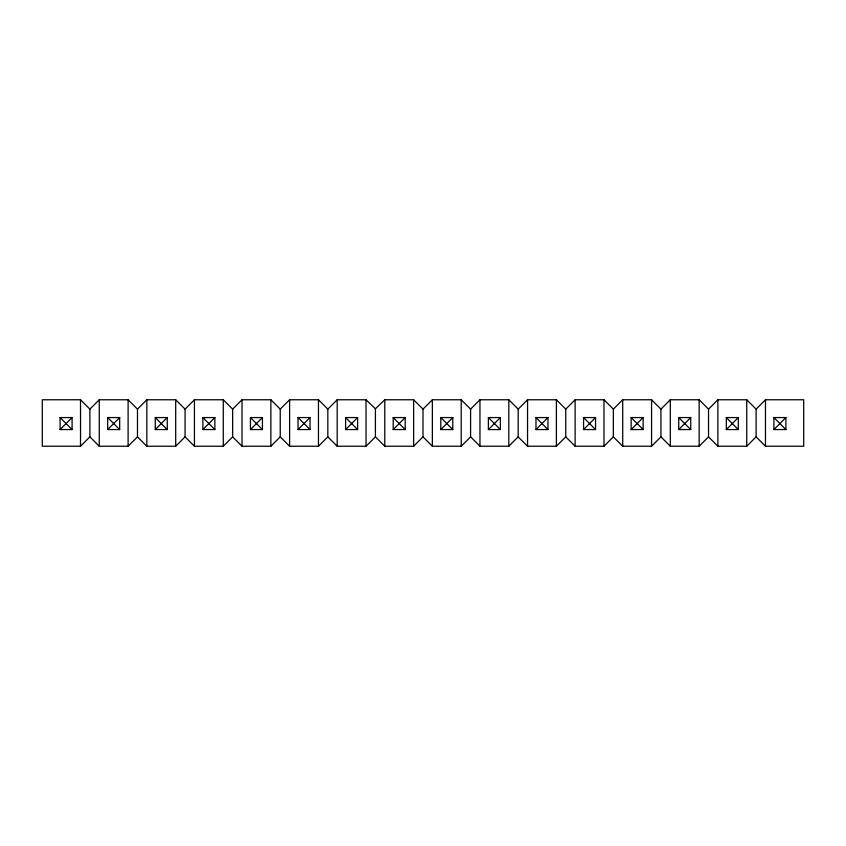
<?xml version="1.0" encoding="UTF-8"?>
<svg xmlns="http://www.w3.org/2000/svg" width="846" height="846" viewBox="0 0 846 846"><rect width="100%" height="100%" fill="white"/><g stroke="black" fill="none" stroke-linecap="round" stroke-linejoin="round"><path stroke-width="1.27" d="M60.098 429.557L72.09 417.564L72.09 429.557L60.098 429.557L60.098 417.564L72.09 417.564M89.888 409.136L99.257 399.767L128.106 399.767L137.475 409.136L137.475 436.864L128.106 446.233L99.257 446.233L89.888 436.864L89.888 409.136L80.518 399.767L42.3 399.767L42.3 446.233L80.518 446.233L89.888 436.864M107.685 429.557L119.677 417.564L107.685 417.564L107.685 429.557L119.677 429.557L119.677 417.564M137.475 409.136L146.844 399.767L175.693 399.767L185.063 409.136L185.063 436.864L175.693 446.233L146.844 446.233L137.475 436.864M155.273 429.557L167.265 417.564L167.265 429.557L155.273 429.557L155.273 417.564L167.265 417.564M185.063 409.136L194.432 399.767L223.281 399.767L232.65 409.136L232.65 436.864L242.019 446.233L270.868 446.233L280.238 436.864L280.238 409.136L289.607 399.767L318.456 399.767L327.825 409.136L327.825 436.864L318.456 446.233L289.607 446.233L280.238 436.864M202.86 429.557L214.852 417.564L202.86 417.564L202.86 429.557L214.852 429.557L214.852 417.564M232.65 409.136L242.019 399.767L270.868 399.767L280.238 409.136M185.063 436.864L194.432 446.233L223.281 446.233L232.65 436.864M250.448 429.557L262.44 417.564L250.448 417.564L250.448 429.557L262.44 429.557L262.44 417.564M298.035 429.557L310.027 417.564L310.027 429.557L298.035 429.557L298.035 417.564L310.027 417.564M327.825 409.136L337.194 399.767L366.043 399.767L375.413 408.787L375.413 436.864L366.043 446.233L337.194 446.233L327.825 436.864M345.623 429.557L357.615 417.564L345.623 417.564L345.623 429.557L357.615 429.557L357.615 417.564M393.21 429.557L405.202 417.564L393.21 417.564L393.21 429.557L405.202 429.557L405.202 417.564M423 409.136L432.369 399.767L461.218 399.767L470.588 409.136L470.588 436.864L461.218 446.233L432.369 446.233L423 436.864L423 409.136L413.631 399.767L384.782 399.767L375.413 408.787M375.413 436.864L384.782 446.233L413.631 446.233L423 436.864M440.798 429.557L452.79 417.564L440.798 417.564L440.798 429.557L452.79 429.557L452.79 417.564M470.588 409.136L479.957 399.767L508.806 399.767L518.175 409.136L518.175 436.864L508.806 446.233L479.957 446.233L470.588 436.864M488.385 429.557L500.377 417.564L488.385 417.564L488.385 429.557L500.377 429.557L500.377 417.564M518.175 409.136L527.544 399.767L556.393 399.767L565.763 409.136L565.763 436.864L556.393 446.233L527.544 446.233L518.175 436.864M535.973 429.557L547.965 417.564L547.965 429.557L535.973 429.557L535.973 417.564L547.965 417.564M565.763 409.136L575.132 399.767L603.981 399.767L613.35 409.136L613.35 436.864L622.719 446.233L651.568 446.233L660.938 436.864L660.938 409.136L651.568 399.767L622.719 399.767L613.35 409.136M583.56 429.557L595.552 417.564L595.552 429.557L583.56 429.557L583.56 417.564L595.552 417.564M565.763 436.864L575.132 446.233L603.981 446.233L613.35 436.864M631.148 429.557L643.14 417.564L643.14 429.557L631.148 429.557L631.148 417.564L643.14 417.564M660.938 409.136L670.307 399.767L699.156 399.767L708.525 409.136L708.525 436.864L699.156 446.233L670.307 446.233L660.938 436.864M678.735 429.557L690.727 417.564L690.727 429.557L678.735 429.557L678.735 417.564L690.727 417.564M708.525 409.136L717.894 399.767L746.743 399.767L756.113 409.136L756.113 436.864L746.743 446.233L717.894 446.233L708.525 436.864M726.323 429.557L738.315 417.564L738.315 429.557L726.323 429.557L726.323 417.564L738.315 417.564M756.113 409.136L765.482 399.767L803.7 399.767L803.7 446.233L765.482 446.233L756.113 436.864M773.91 429.557L785.902 417.564L785.902 429.557L773.91 429.557L773.91 417.564L785.902 417.564M773.91 417.564L785.902 429.557M726.323 417.564L738.315 429.557M678.735 417.564L690.727 429.557M631.148 417.564L643.14 429.557M583.56 417.564L595.552 429.557M535.973 417.564L547.965 429.557M488.385 417.564L500.377 429.557M440.798 417.564L452.79 429.557M393.21 417.564L405.202 429.557M345.623 417.564L357.615 429.557M298.035 417.564L310.027 429.557M250.448 417.564L262.44 429.557M202.86 417.564L214.852 429.557M155.273 417.564L167.265 429.557M107.685 417.564L119.677 429.557M60.098 417.564L72.09 429.557M765.482 399.767L765.482 446.233M746.743 399.767L746.743 446.233M717.894 399.767L717.894 446.233M699.156 399.767L699.156 446.233M670.307 399.767L670.307 446.233M651.568 399.767L651.568 446.233M622.719 399.767L622.719 446.233M603.981 399.767L603.981 446.233M575.132 399.767L575.132 446.233M556.393 399.767L556.393 446.233M527.544 399.767L527.544 446.233M508.806 399.767L508.806 446.233M479.957 399.767L479.957 446.233M461.218 399.767L461.218 446.233M432.369 399.767L432.369 446.233M413.631 399.767L413.631 446.233M384.782 399.767L384.782 446.233M366.043 399.767L366.043 446.233M337.194 399.767L337.194 446.233M318.456 399.767L318.456 446.233M289.607 399.767L289.607 446.233M270.868 399.767L270.868 446.233M242.019 399.767L242.019 446.233M223.281 399.767L223.281 446.233M194.432 399.767L194.432 446.233M175.693 399.767L175.693 446.233M146.844 399.767L146.844 446.233M128.106 399.767L128.106 446.233M99.257 399.767L99.257 446.233M80.518 399.767L80.518 446.233"/></g></svg>
